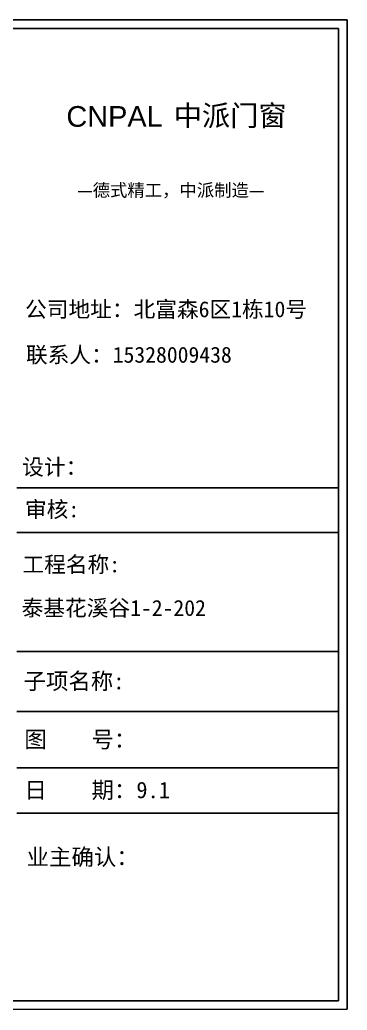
# Model space of a CAD drawing. Header units: inches. Extents: x -138455 to 599497, y -747149 to 13167.
# Drawn here: x 242690 to 246509, y -181789 to -170245 of the extents above; entities that cross this region are included whole.
import ezdxf

# ---------------------------------------------------------------- set-up
doc = ezdxf.new("R2010")
doc.units = ezdxf.units.IN
doc.header["$MEASUREMENT"] = 0
doc.styles.add('MtXpl_', font='')
doc.styles.get("Standard").update_dxf_attribs({"font": 'arial.ttf'})
doc.styles.get('MtXpl_').set_extended_font_data('SimSun')

msp = doc.modelspace()

# ---------------------------------------------------------------- linework, layer by layer
for p, q in [((246509.4, -170245.1), (231609.9, -170245.1)), ((246509.4, -170245.1), (246509.4, -181778)), ((231709.9, -170345.1), (246409.4, -170345.1)), ((246409.4, -170345.1), (246409.4, -181678.1)), ((242655.3, -175699.7), (246409.4, -175699.7)), ((242655.3, -176219.6), (246409.4, -176219.6)), ((242655.3, -177608.9), (246409.4, -177608.9)), ((242655.3, -178305.8), (246409.4, -178305.8)), ((242655.3, -178964.3), (246409.4, -178964.3)), ((242655.3, -179492.1), (246409.4, -179492.1)), ((231709.9, -181688.5), (246409.4, -181678.1)), ((231609.9, -181788.5), (246509.4, -181778))]:
    msp.add_line(p, q)

# ---------------------------------------------------------------- texts
msp.add_text('CNPAL', height=241.23).set_placement((243233.8, -171491.9))
at = {"style": 'MtXpl_'}
for s, height, p in [('中派门窗', 241.23, (244486.4, -171482)), ('—德式精工，中派制造—', 148.451, (243360, -172305.1)), ('公司地址：北富森6区1栋10号', 185.564, (242751.9, -173711.3)), ('联系人：15328009438', 185.564, (242762, -174241.7)), ('设计：', 185.56, (242718.5, -175549.6)), ('审核:', 185.56, (242750.4, -176043.8)), ('工程名称:', 185.56, (242721.2, -176685.8)), ('泰基花溪谷1-2-202', 185.564, (242711.9, -177192.9)), ('子项名称:', 191.75, (242733.9, -178048.7)), ('图    号：', 191.75, (242743, -178728.7)), ('日    期：9.1', 191.75, (242743.7, -179317.8)), ('业主确认：', 191.75, (242769.4, -180098.6))]:
    msp.add_text(s, height=height, dxfattribs=at).set_placement(p)

doc.saveas('drawing.dxf')
